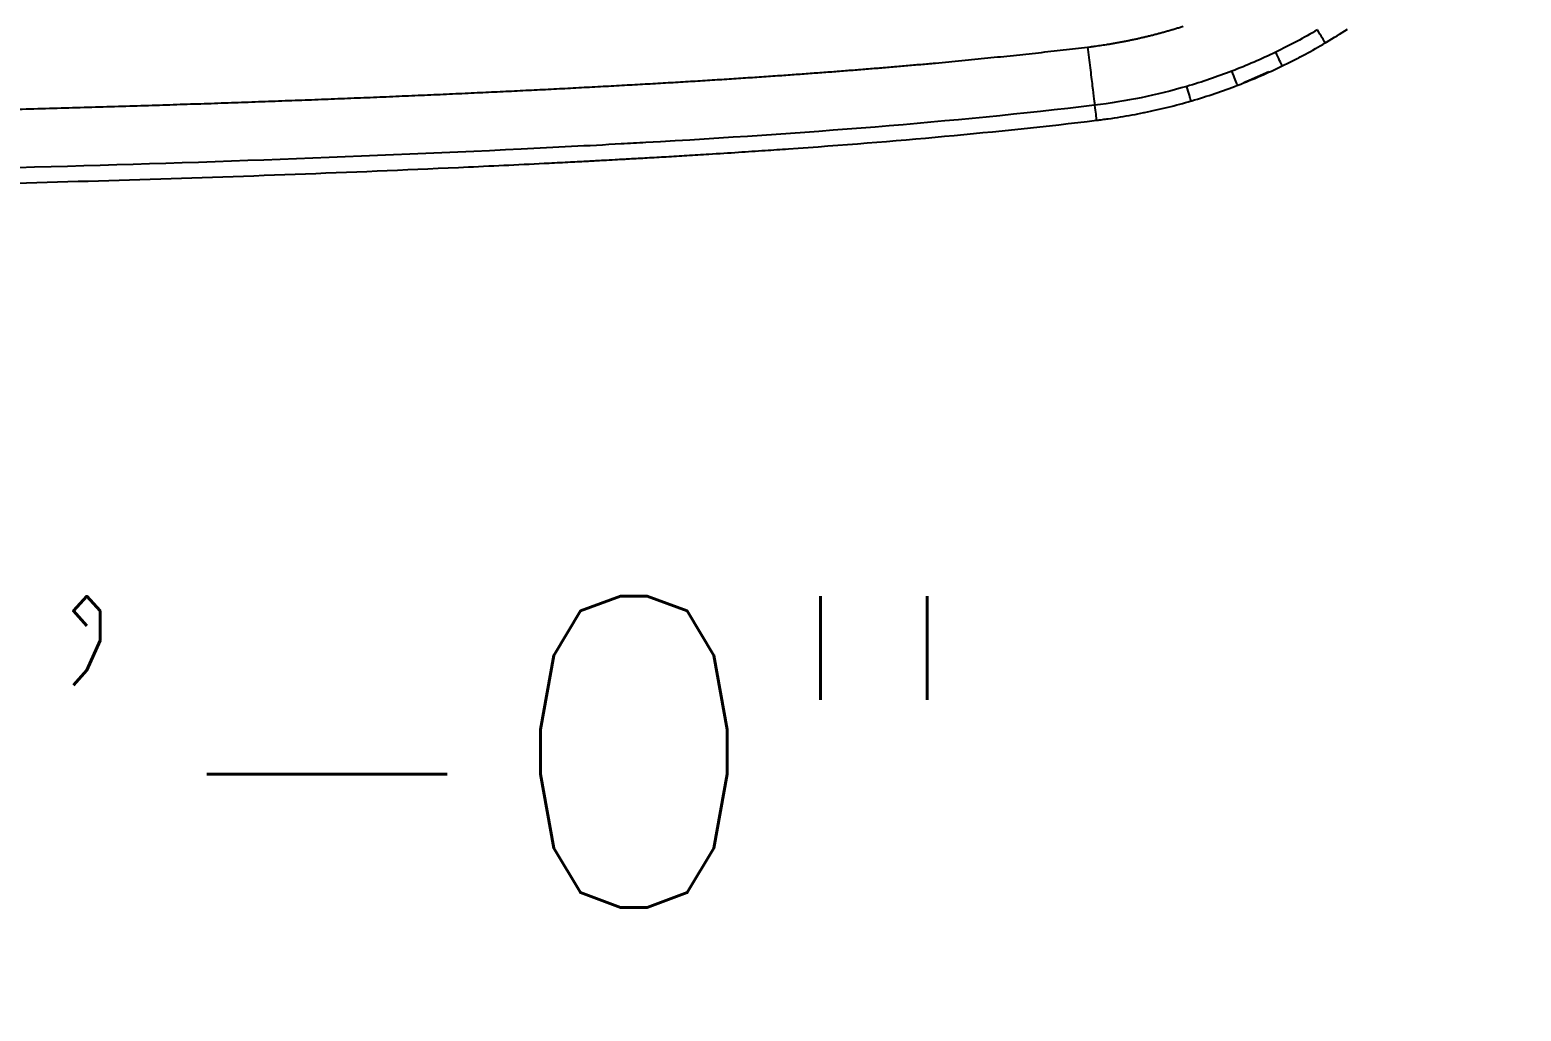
# Model space of a CAD drawing. Extents: x -50 to 28, y -10 to 124.
# Drawn here: x 6.21 to 25.38, y -9.5 to 3.11 of the extents above; entities that cross this region are included whole.
import ezdxf
from ezdxf.enums import TextEntityAlignment as Align

# ---------------------------------------------------------------- set-up
doc = ezdxf.new("R2010")
doc.units = 0
doc.header["$MEASUREMENT"] = 0
doc.layers.add('DIM', color=3, linetype='Continuous')
doc.layers.add('GEOMETRY', color=2, linetype='Continuous', lineweight=25)
doc.styles.add('SIMPLEX', font='simplex')

# ---------------------------------------------------------------- blocks, each defined once
blk = doc.blocks.new('2026 EXCURSION-ENTICE')
at = {"layer": 'GEOMETRY'}
for p, q in [((31.289, -76.042), (31.318, -76.039)), ((31.318, -76.039), (31.329, -76.038)), ((33.619, -76.359), (33.364, -76.473)), ((33.364, -76.473), (33.298, -76.498))]:
    blk.add_line(p, q, dxfattribs=at)
for points, knots in [([(36.859, -38.985), (36.859, -39.16), (36.859, -39.51), (36.859, -40.039), (36.859, -40.597), (36.859, -41.376), (36.858, -42.351), (36.855, -43.908), (36.846, -45.823), (36.821, -48.972), (36.769, -52.803), (36.678, -56.674), (36.579, -59.683), (36.498, -61.677), (36.42, -63.302), (36.353, -64.522), (36.286, -65.605), (36.213, -66.66), (36.126, -67.745), (36.035, -68.704), (35.97, -69.315), (35.938, -69.602), (35.924, -69.72), (35.913, -69.815), (35.904, -69.892), (35.896, -69.965), (35.867, -70.204), (35.796, -70.603), (35.662, -71.066), (35.528, -71.427), (35.412, -71.692), (35.284, -71.951), (35.095, -72.286), (34.826, -72.687), (34.456, -73.131), (34.042, -73.535), (33.588, -73.894), (33.1, -74.204), (32.582, -74.462), (32.13, -74.631), (31.76, -74.738), (31.526, -74.793), (31.337, -74.829), (31.218, -74.849), (31.123, -74.863), (31.057, -74.871), (30.985, -74.88), (30.842, -74.897), (30.622, -74.922), (30.243, -74.965), (29.765, -75.015), (29.193, -75.07), (28.615, -75.121), (27.863, -75.183), (26.899, -75.253), (25.76, -75.325), (24.592, -75.39), (22.878, -75.476), (20.508, -75.573), (17.428, -75.669), (14.538, -75.735), (11.889, -75.78), (10.038, -75.803), (8.533, -75.817), (7.442, -75.826), (6.273, -75.833), (4.745, -75.84), (3.208, -75.844), (1.667, -75.846), (0.492, -75.847), (-0.692, -75.847), (-1.866, -75.846), (-3.004, -75.844), (-3.751, -75.842), (-4.118, -75.841)], [0, 0, 0, 0, 0.007135, 0.014269, 0.02154, 0.029849, 0.046032, 0.061236, 0.093305, 0.124037, 0.189519, 0.249403, 0.281787, 0.312156, 0.330735, 0.348033, 0.361973, 0.37493, 0.391119, 0.406315, 0.414161, 0.41614, 0.418084, 0.419011, 0.420045, 0.421239, 0.422007, 0.429856, 0.437694, 0.441616, 0.445539, 0.449461, 0.453383, 0.461225, 0.469067, 0.476909, 0.484751, 0.492594, 0.500437, 0.50828, 0.512202, 0.516124, 0.518085, 0.520047, 0.521015, 0.52201, 0.522757, 0.523955, 0.527873, 0.531772, 0.53951, 0.547462, 0.55518, 0.563151, 0.578208, 0.59453, 0.609664, 0.62587, 0.664452, 0.706296, 0.751407, 0.782189, 0.814248, 0.826805, 0.843537, 0.858702, 0.8744, 0.905792, 0.921312, 0.937214, 0.953632, 0.969569, 0.985025, 1, 1, 1, 1]), ([(32.036, -75.909), (32.052, -75.905), (32.085, -75.897), (32.133, -75.885), (32.181, -75.872), (32.229, -75.86), (32.277, -75.846), (32.325, -75.833), (32.373, -75.819), (32.42, -75.805), (32.468, -75.79), (32.5, -75.78), (32.515, -75.775)], [0, 0, 0, 0, 0.100034, 0.200046, 0.30004, 0.400023, 0.500001, 0.599978, 0.699961, 0.799955, 0.899966, 1, 1, 1, 1]), ([(34.341, -75.99), (34.331, -75.972), (34.318, -75.95), (34.285, -75.894), (34.265, -75.861), (34.242, -75.821)], [0, 0, 0, 0, 0.5, 0.5, 1, 1, 1, 1]), ([(29.333, -76.248), (29.39, -76.242), (29.503, -76.232), (29.672, -76.216), (29.839, -76.2), (30.005, -76.183), (30.17, -76.166), (30.334, -76.15), (30.496, -76.132), (30.657, -76.115), (30.817, -76.097), (30.976, -76.079), (31.133, -76.061), (31.237, -76.048), (31.289, -76.042)], [0, 0, 0, 0, 0.086863, 0.173083, 0.25866, 0.343595, 0.427888, 0.511539, 0.594549, 0.676919, 0.758648, 0.839738, 0.920188, 1, 1, 1, 1]), ([(31.289, -76.042), (31.3, -76.132), (31.311, -76.223), (31.331, -76.392), (31.34, -76.471), (31.357, -76.607), (31.364, -76.664), (31.374, -76.749), (31.377, -76.778), (31.379, -76.79)], [0, 0, 0, 0, 0.25, 0.25, 0.5, 0.5, 0.75, 0.75, 1, 1, 1, 1]), ([(31.329, -76.038), (31.336, -76.037), (31.35, -76.035), (31.365, -76.033), (31.372, -76.032)], [0, 0, 0, 0, 0.499998, 1, 1, 1, 1]), ([(31.372, -76.032), (31.385, -76.03), (31.411, -76.027), (31.451, -76.021), (31.491, -76.015), (31.518, -76.011), (31.532, -76.009)], [0, 0, 0, 0, 0.241071, 0.488085, 0.741057, 1, 1, 1, 1]), ([(31.532, -76.009), (31.547, -76.006), (31.577, -76.002), (31.623, -75.994), (31.669, -75.985), (31.717, -75.977), (31.748, -75.971), (31.764, -75.968)], [0, 0, 0, 0, 0.192739, 0.389099, 0.58909, 0.792721, 1, 1, 1, 1]), ([(31.764, -75.968), (31.779, -75.965), (31.81, -75.959), (31.855, -75.949), (31.901, -75.94), (31.946, -75.93), (31.991, -75.919), (32.021, -75.912), (32.036, -75.909)], [0, 0, 0, 0, 0.166681, 0.333345, 0.500001, 0.666656, 0.83332, 1, 1, 1, 1]), ([(27.361, -76.406), (27.43, -76.401), (27.567, -76.391), (27.772, -76.376), (27.975, -76.361), (28.176, -76.345), (28.374, -76.33), (28.57, -76.314), (28.764, -76.298), (28.956, -76.281), (29.145, -76.265), (29.271, -76.253), (29.333, -76.248)], [0, 0, 0, 0, 0.105024, 0.208931, 0.31172, 0.413392, 0.513949, 0.613389, 0.711714, 0.808924, 0.905019, 1, 1, 1, 1]), ([(33.79, -76.285), (33.782, -76.266), (33.77, -76.243), (33.742, -76.185), (33.725, -76.15), (33.705, -76.109)], [0, 0, 0, 0, 0.5, 0.5, 1, 1, 1, 1]), ([(25.371, -76.53), (25.46, -76.525), (25.635, -76.515), (25.896, -76.5), (26.152, -76.485), (26.403, -76.469), (26.649, -76.454), (26.891, -76.438), (27.127, -76.422), (27.283, -76.411), (27.361, -76.406)], [0, 0, 0, 0, 0.133476, 0.26453, 0.393162, 0.519371, 0.64316, 0.764527, 0.883474, 1, 1, 1, 1]), ([(33.214, -76.534), (33.206, -76.516), (33.197, -76.491), (33.174, -76.431), (33.16, -76.395), (33.143, -76.352)], [0, 0, 0, 0, 0.5, 0.5, 1, 1, 1, 1]), ([(19.317, -76.789), (19.436, -76.785), (19.672, -76.777), (20.024, -76.766), (20.373, -76.754), (20.719, -76.741), (21.062, -76.728), (21.401, -76.716), (21.737, -76.702), (22.07, -76.689), (22.399, -76.675), (22.725, -76.661), (23.048, -76.647), (23.262, -76.637), (23.368, -76.632)], [0, 0, 0, 0, 0.0877925, 0.1747738, 0.2609441, 0.3463035, 0.4308521, 0.5145901, 0.5975174, 0.6796343, 0.7609409, 0.8414373, 0.9211236, 1, 1, 1, 1]), ([(23.368, -76.632), (23.468, -76.627), (23.665, -76.618), (23.959, -76.604), (24.25, -76.59), (24.536, -76.575), (24.818, -76.56), (25.096, -76.545), (25.28, -76.535), (25.371, -76.53)], [0, 0, 0, 0, 0.14892, 0.295818, 0.440696, 0.583552, 0.724388, 0.863204, 1, 1, 1, 1]), ([(32.618, -76.735), (32.612, -76.716), (32.605, -76.691), (32.587, -76.629), (32.576, -76.592), (32.563, -76.548)], [0, 0, 0, 0, 0.5, 0.5, 1, 1, 1, 1]), ([(31.379, -76.79), (29.535, -77.011), (27.525, -77.163), (24.979, -77.306), (22.3, -77.445), (15.963, -77.667), (8.403, -77.76), (2.821, -77.776), (0.776, -77.774), (0, -77.774)], [0.1658694, 0.1658694, 0.1658694, 0.1658694, 0.3133182, 0.3210337, 0.3518957, 0.5062059, 0.7531022, 0.8765503, 0.9999991, 0.9999991, 0.9999991, 0.9999991]), ([(15.285, -76.896), (15.425, -76.893), (15.704, -76.887), (16.12, -76.877), (16.533, -76.867), (16.942, -76.857), (17.347, -76.846), (17.748, -76.836), (18.146, -76.824), (18.54, -76.813), (18.93, -76.801), (19.189, -76.793), (19.317, -76.789)], [0, 0, 0, 0, 0.1041605, 0.2073962, 0.3097072, 0.4110935, 0.5115553, 0.6110926, 0.7097057, 0.8073945, 0.9041592, 1, 1, 1, 1]), ([(31.379, -76.79), (31.384, -76.836), (31.389, -76.874), (31.396, -76.938), (31.4, -76.964), (31.402, -76.984)], [0, 0, 0, 0, 0.5, 0.5, 1, 1, 1, 1]), ([(31.402, -76.984), (31.409, -76.983), (31.424, -76.981), (31.449, -76.978), (31.468, -76.975), (31.478, -76.974)], [0, 0, 0, 0, 0.267007, 0.600328, 1, 1, 1, 1]), ([(31.478, -76.974), (31.491, -76.972), (31.517, -76.969), (31.542, -76.966), (31.554, -76.964)], [0, 0, 0, 0, 0.517939, 1, 1, 1, 1]), ([(25.401, -77.478), (25.477, -77.474), (25.635, -77.465), (25.88, -77.451), (26.145, -77.435), (26.455, -77.416), (26.79, -77.395), (27.131, -77.372), (27.344, -77.357), (27.444, -77.351)], [0, 0, 0, 0, 0.1110503, 0.2314066, 0.360962, 0.4996025, 0.6866174, 0.8533065, 1, 1, 1, 1]), ([(24.369, -77.533), (24.46, -77.528), (24.628, -77.52), (24.861, -77.508), (25.053, -77.497), (25.205, -77.489), (25.316, -77.483), (25.377, -77.48), (25.401, -77.478)], [0, 0, 0, 0, 0.2648932, 0.4900162, 0.6757706, 0.8225057, 0.9305091, 1, 1, 1, 1])]:
    blk.add_open_spline(points, degree=3, knots=knots, dxfattribs=at)
for points in [[(34.242, -75.821), (34.067, -75.924), (33.888, -76.02), (33.705, -76.109)], [(34.36, -75.978), (34.45, -75.925), (34.538, -75.87), (34.626, -75.813)], [(34.087, -76.133), (34.173, -76.087), (34.258, -76.039), (34.341, -75.99)], [(34.341, -75.99), (34.347, -75.986), (34.354, -75.982), (34.36, -75.978)], [(33.705, -76.109), (33.522, -76.197), (33.334, -76.279), (33.143, -76.352)], [(33.807, -76.277), (33.854, -76.254), (33.901, -76.23), (33.948, -76.206)], [(33.948, -76.206), (33.995, -76.182), (34.041, -76.158), (34.087, -76.133)], [(33.143, -76.352), (32.953, -76.425), (32.759, -76.491), (32.563, -76.548)], [(33.22, -76.532), (33.414, -76.457), (33.604, -76.375), (33.79, -76.285)], [(33.79, -76.285), (33.796, -76.282), (33.801, -76.279), (33.807, -76.277)], [(32.563, -76.548), (32.37, -76.604), (31.978, -76.701), (31.579, -76.766), (31.379, -76.79)], [(32.626, -76.733), (32.727, -76.704), (32.826, -76.672), (32.925, -76.639)], [(32.925, -76.639), (33.022, -76.606), (33.118, -76.571), (33.214, -76.534)], [(33.214, -76.534), (33.216, -76.534), (33.218, -76.533), (33.22, -76.532)], [(32.018, -76.884), (32.12, -76.863), (32.222, -76.84), (32.324, -76.815)], [(32.324, -76.815), (32.422, -76.79), (32.521, -76.764), (32.618, -76.735)], [(32.618, -76.735), (32.621, -76.735), (32.624, -76.734), (32.626, -76.733)], [(27.444, -77.351), (28.803, -77.255), (30.118, -77.138), (31.402, -76.984)], [(31.554, -76.964), (31.606, -76.957), (31.658, -76.949), (31.709, -76.94)], [(31.709, -76.94), (31.81, -76.924), (31.911, -76.906), (32.011, -76.885)], [(32.011, -76.885), (32.014, -76.885), (32.016, -76.884), (32.018, -76.884)], [(19.111, -77.744), (20.534, -77.7), (21.951, -77.647), (23.332, -77.583)], [(23.332, -77.583), (23.68, -77.567), (24.026, -77.55), (24.369, -77.533)], [(16.99, -77.804), (17.696, -77.786), (18.404, -77.766), (19.111, -77.744)]]:
    blk.add_open_spline(points, degree=3, dxfattribs=at)

msp = doc.modelspace()

# ---------------------------------------------------------------- block references
msp.add_blockref('2026 EXCURSION-ENTICE', (-11.482, 78.927))

# ---------------------------------------------------------------- texts
at = {"layer": 'DIM', "style": 'SIMPLEX'}
msp.add_text('SCALE: 1/4" = 1\'-0"', height=4, dxfattribs=at).set_placement((-11.482, -8.172), align=Align.CENTER)

doc.saveas('drawing.dxf')
